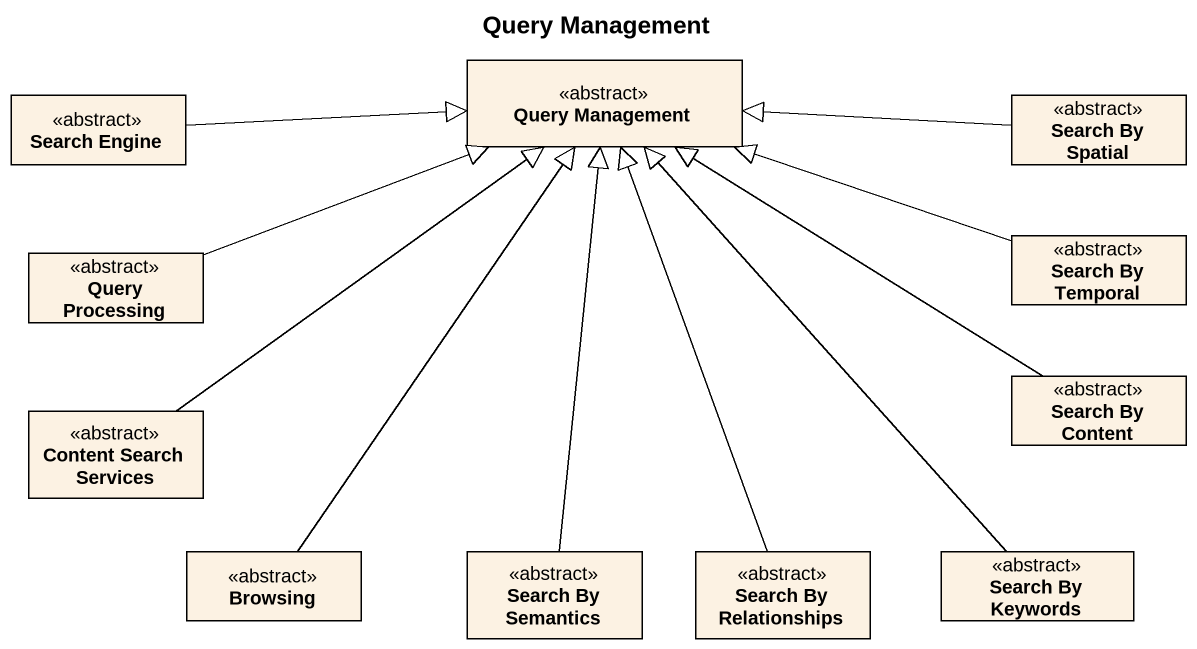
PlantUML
@startuml
title Query Management
hide circle
hide empty members
class "Search Engine" as Search_Engine <<abstract>>
class "Query Management" as Query_Management <<abstract>>
class "Search By Spatial" as Search_By_Spatial <<abstract>>
class "Query Processing" as Query_Processing <<abstract>>
class "Search By Temporal" as Search_By_Temporal <<abstract>>
class "Content Search Services" as Content_Search_Services <<abstract>>
class "Search By Content" as Search_By_Content <<abstract>>
class Browsing <<abstract>>
class "Search By Semantics" as Search_By_Semantics <<abstract>>
class "Search By Relationships" as Search_By_Relationships <<abstract>>
class "Search By Keywords" as Search_By_Keywords <<abstract>>
Search_Engine -right-|> Query_Management
Search_By_Spatial -left-|> Query_Management
Query_Processing -right-|> Query_Management
Search_By_Temporal -left-|> Query_Management
Content_Search_Services -up-|> Query_Management
Search_By_Content -up-|> Query_Management
Browsing -up-|> Query_Management
Search_By_Semantics -up-|> Query_Management
Search_By_Relationships -up-|> Query_Management
Search_By_Keywords -up-|> Query_Management
@enduml
